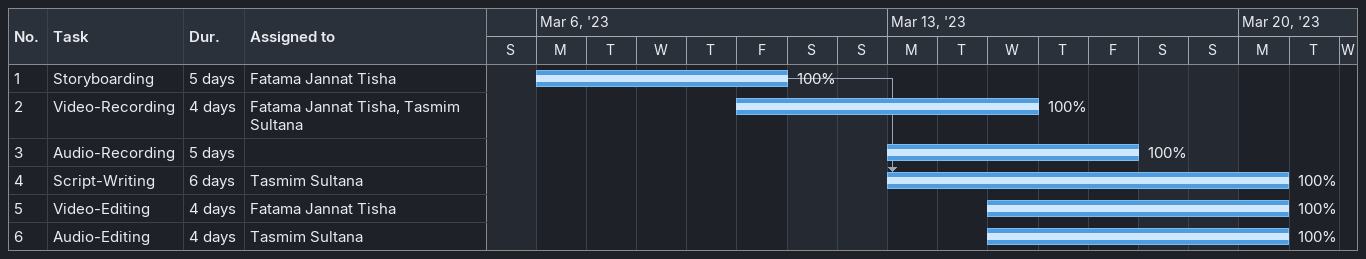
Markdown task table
| ID | Task | Duration | Start | Finish | Predecessors | Resources | % complete |
|---|---|---|---|---|---|---|---|
| 1 | Storyboarding | 5d | 2023-03-06 | 2023-03-10 |  | Fatama Jannat Tisha | 100 |
| 2 | Video-Recording | 4d | 2023-03-10 | 2023-03-15 |  | Fatama Jannat Tisha, Tasmim Sultana | 100 |
| 3 | Audio-Recording | 5d | 2023-03-13 | 2023-03-17 |  |  | 100 |
| 4 | Script-Writing | 6d | 2023-03-13 | 2023-03-20 | 1 | Tasmim Sultana | 100 |
| 5 | Video-Editing | 4d | 2023-03-15 | 2023-03-20 |  | Fatama Jannat Tisha | 100 |
| 6 | Audio-Editing | 4d | 2023-03-15 | 2023-03-20 |  | Tasmim Sultana | 100 |
